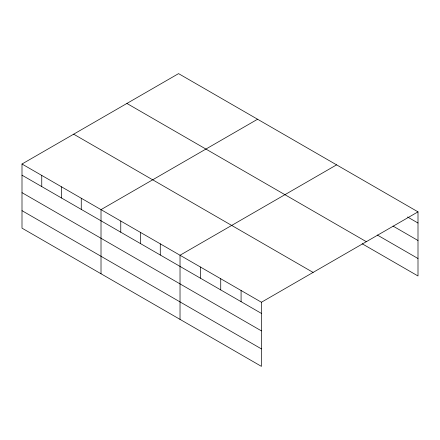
<?xml version="1.0" encoding="UTF-8"?>
<svg xmlns="http://www.w3.org/2000/svg" width="440" height="440" viewBox="0 0 440 440"><rect width="100%" height="100%" fill="white"/><g stroke="black" fill="none" stroke-linecap="round" stroke-linejoin="round"><path stroke-width="0.66" d="M261.437 330.897L261.437 302.247L22 164.016L22 228.146L261.437 366.377L261.437 330.897L22 192.66M362.175 243.76L418 275.985L418 211.855L178.563 73.623L22 164.016M257.582 119.24L101.013 209.632L101.013 273.763M336.595 164.857L180.026 255.25L180.026 319.38M261.437 302.247L418 211.855M407.534 216.981L418 223.025M392.997 226.066L418 240.504M377.295 235.01L418 258.511M126.901 103.45L366.333 241.687M73.667 134.184L313.099 272.421M22 175.18L261.437 313.418M22 210.667L261.437 348.904M241.082 290.499L241.082 301.67M220.732 278.751L220.732 289.916M200.376 266.998L200.376 278.168M160.276 243.843L160.276 255.013M140.52 232.441L140.52 243.612M120.769 221.034L120.769 232.205M81.263 198.226L81.263 209.396M61.507 186.824L61.507 197.989M41.756 175.417L41.756 186.588"/></g></svg>
